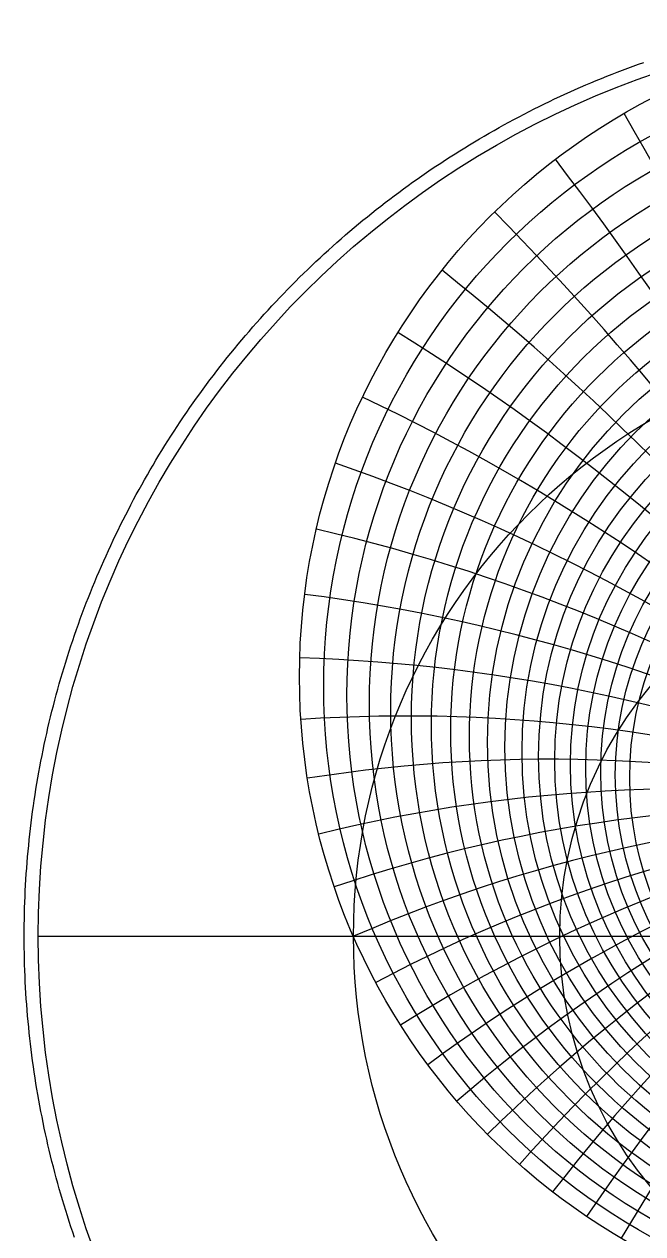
# Model space of a CAD drawing. Header units: millimetres. Extents: x -128 to 128, y -128 to 131.
# Drawn here: x -128 to -42.5, y -41.1 to 126 of the extents above; entities that cross this region are included whole.
import ezdxf

# ---------------------------------------------------------------- set-up
doc = ezdxf.new("R2010")
doc.units = ezdxf.units.MM
for name, color, linetype in [('CUT_OUTER', 1, 'Continuous'), ('ENGRAVE', 7, 'Continuous'), ('ENGRAVE_FINE', 8, 'Continuous')]:
    doc.layers.add(name, color=color, linetype=linetype)

msp = doc.modelspace()

# ---------------------------------------------------------------- linework, layer by layer
at = {"layer": 'CUT_OUTER'}
msp.add_lwpolyline([(-120.99, -41.62), (-121.24, -40.88), (-121.49, -40.14), (-121.74, -39.39), (-121.98, -38.64), (-122.21, -37.89), (-122.44, -37.14), (-122.67, -36.39), (-122.89, -35.64), (-123.1, -34.88), (-123.32, -34.13), (-123.52, -33.37), (-123.72, -32.61), (-123.92, -31.85), (-124.12, -31.09), (-124.3, -30.33), (-124.49, -29.56), (-124.67, -28.8), (-124.84, -28.03), (-125.01, -27.27), (-125.18, -26.5), (-125.34, -25.73), (-125.49, -24.96), (-125.64, -24.19), (-125.79, -23.42), (-125.93, -22.65), (-126.07, -21.87), (-126.2, -21.1), (-126.33, -20.33), (-126.45, -19.55), (-126.57, -18.77), (-126.68, -18), (-126.79, -17.22), (-126.89, -16.44), (-126.99, -15.66), (-127.08, -14.88), (-127.17, -14.1), (-127.25, -13.32), (-127.33, -12.54), (-127.41, -11.76), (-127.48, -10.98), (-127.54, -10.2), (-127.6, -9.41), (-127.66, -8.63), (-127.71, -7.85), (-127.75, -7.06), (-127.8, -6.28), (-127.83, -5.49), (-127.86, -4.71), (-127.89, -3.92), (-127.91, -3.14), (-127.93, -2.36), (-127.94, -1.57), (-127.95, -0.79), (-127.95, 0), (-127.95, 0.79), (-127.94, 1.57), (-127.93, 2.36), (-127.91, 3.14), (-127.89, 3.92), (-127.86, 4.71), (-127.83, 5.49), (-127.8, 6.28), (-127.75, 7.06), (-127.71, 7.85), (-127.66, 8.63), (-127.6, 9.41), (-127.54, 10.2), (-127.48, 10.98), (-127.41, 11.76), (-127.33, 12.54), (-127.25, 13.32), (-127.17, 14.1), (-127.08, 14.88), (-126.99, 15.66), (-126.89, 16.44), (-126.79, 17.22), (-126.68, 18), (-126.57, 18.77), (-126.45, 19.55), (-126.33, 20.33), (-126.2, 21.1), (-126.07, 21.87), (-125.93, 22.65), (-125.79, 23.42), (-125.64, 24.19), (-125.49, 24.96), (-125.34, 25.73), (-125.18, 26.5), (-125.01, 27.27), (-124.84, 28.03), (-124.67, 28.8), (-124.49, 29.56), (-124.3, 30.33), (-124.12, 31.09), (-123.92, 31.85), (-123.72, 32.61), (-123.52, 33.37), (-123.32, 34.13), (-123.1, 34.88), (-122.89, 35.64), (-122.67, 36.39), (-122.44, 37.14), (-122.21, 37.89), (-121.98, 38.64), (-121.74, 39.39), (-121.49, 40.14), (-121.24, 40.88), (-120.99, 41.62), (-120.73, 42.37), (-120.47, 43.11), (-120.2, 43.84), (-119.93, 44.58), (-119.66, 45.32), (-119.38, 46.05), (-119.09, 46.78), (-118.8, 47.51), (-118.51, 48.24), (-118.21, 48.96), (-117.91, 49.69), (-117.6, 50.41), (-117.29, 51.13), (-116.97, 51.85), (-116.65, 52.57), (-116.33, 53.28), (-116, 53.99), (-115.67, 54.71), (-115.33, 55.41), (-114.99, 56.12), (-114.64, 56.83), (-114.29, 57.53), (-113.93, 58.23), (-113.57, 58.93), (-113.21, 59.62), (-112.84, 60.32), (-112.47, 61.01), (-112.09, 61.7), (-111.71, 62.38), (-111.33, 63.07), (-110.94, 63.75), (-110.55, 64.43), (-110.15, 65.1), (-109.75, 65.78), (-109.34, 66.45), (-108.93, 67.12), (-108.52, 67.79), (-108.1, 68.45), (-107.68, 69.11), (-107.25, 69.77), (-106.82, 70.43), (-106.39, 71.09), (-105.95, 71.74), (-105.51, 72.39), (-105.06, 73.03), (-104.61, 73.67), (-104.16, 74.32), (-103.7, 74.95), (-103.24, 75.59), (-102.77, 76.22), (-102.3, 76.85), (-101.83, 77.48), (-101.35, 78.1), (-100.87, 78.72), (-100.38, 79.34), (-99.9, 79.95), (-99.4, 80.56), (-98.91, 81.17), (-98.41, 81.78), (-97.9, 82.38), (-97.4, 82.98), (-96.88, 83.57), (-96.37, 84.17), (-95.85, 84.76), (-95.33, 85.34), (-94.8, 85.93), (-94.28, 86.51), (-93.74, 87.08), (-93.21, 87.66), (-92.67, 88.23), (-92.12, 88.79), (-91.58, 89.36), (-91.03, 89.92), (-90.47, 90.47), (-89.92, 91.03), (-89.36, 91.58), (-88.79, 92.12), (-88.23, 92.67), (-87.66, 93.21), (-87.08, 93.74), (-86.51, 94.28), (-85.93, 94.8), (-85.34, 95.33), (-84.76, 95.85), (-84.17, 96.37), (-83.57, 96.88), (-82.98, 97.4), (-82.38, 97.9), (-81.78, 98.41), (-81.17, 98.91), (-80.56, 99.4), (-79.95, 99.9), (-79.34, 100.38), (-78.72, 100.87), (-78.1, 101.35), (-77.48, 101.83), (-76.85, 102.3), (-76.22, 102.77), (-75.59, 103.24), (-74.95, 103.7), (-74.32, 104.16), (-73.67, 104.61), (-73.03, 105.06), (-72.39, 105.51), (-71.74, 105.95), (-71.09, 106.39), (-70.43, 106.82), (-69.77, 107.25), (-69.11, 107.68), (-68.45, 108.1), (-67.79, 108.52), (-67.12, 108.93), (-66.45, 109.34), (-65.78, 109.75), (-65.1, 110.15), (-64.43, 110.55), (-63.75, 110.94), (-63.07, 111.33), (-62.38, 111.71), (-61.7, 112.09), (-61.01, 112.47), (-60.32, 112.84), (-59.62, 113.21), (-58.93, 113.57), (-58.23, 113.93), (-57.53, 114.29), (-56.83, 114.64), (-56.12, 114.99), (-55.41, 115.33), (-54.71, 115.67), (-53.99, 116), (-53.28, 116.33), (-52.57, 116.65), (-51.85, 116.97), (-51.13, 117.29), (-50.41, 117.6), (-49.69, 117.91), (-48.96, 118.21), (-48.24, 118.51), (-47.51, 118.8), (-46.78, 119.09), (-46.05, 119.38), (-45.32, 119.66), (-44.58, 119.93), (-43.84, 120.2), (-43.11, 120.47), (-42.37, 120.73)], dxfattribs=at)
at = {"layer": 'ENGRAVE'}
msp.add_lwpolyline([(-126, 0), (126, 0)], dxfattribs=at)
for centre, radius in [((0, 0), 126), ((0, 35.86), 89.94), ((0, 30.15), 74.47), ((0, 26.12), 61.56), ((0, 0), 82.48), ((0, 23.21), 50.41), ((0, 0), 53.99)]:
    msp.add_circle(centre, radius, dxfattribs=at)
msp.add_arc((0, -189.69), 206.84, 66.5, 113.5, dxfattribs=at)
msp.add_arc((0, -189.69), 206.84, 66.5, 113.5, dxfattribs=at)
at = {"layer": 'ENGRAVE_FINE'}
for centre, radius in [((0, 34.55), 86.59), ((0, 33.33), 83.38), ((0, 32.19), 80.29), ((0, 31.14), 77.33), ((0, 29.23), 71.71), ((0, 28.38), 69.05), ((0, 27.57), 66.47), ((0, 26.82), 63.98), ((0, 25.46), 59.2), ((0, 24.84), 56.92), ((0, 24.26), 54.69), ((0, 23.72), 52.52), ((0, 22.73), 48.34), ((0, 22.28), 46.32), ((0, 21.85), 44.34)]:
    msp.add_circle(centre, radius, dxfattribs=at)
for centre, radius, start, end in [((-568.3, -189.69), 604.77, 13.18881, 30.10626), ((-568.3, -189.69), 604.77, 13.18881, 30.10626), ((-443.58, -189.69), 489.43, 16.54, 37.365), ((-443.58, -189.69), 489.43, 16.54, 37.365), ((-358.26, -189.69), 413.69, 19.9276, 44.4587), ((-358.26, -189.69), 413.69, 19.9276, 44.4587), ((-295.4, -189.69), 360.62, 23.3592, 51.3668), ((-295.4, -189.69), 360.62, 23.3592, 51.3668), ((-246.51, -189.69), 321.79, 26.8429, 58.0734), ((-246.51, -189.69), 321.79, 26.8429, 58.0734), ((-206.84, -189.69), 292.52, 30.3868, 64.5678), ((-206.84, -189.69), 292.52, 30.3868, 64.5678), ((206.84, -189.69), 292.52, 115.4322, 149.6132), ((206.84, -189.69), 292.52, 115.4322, 149.6132), ((-173.56, -189.69), 270.01, 33.9994, 70.8437), ((-173.56, -189.69), 270.01, 33.9994, 70.8437), ((173.56, -189.69), 270.01, 109.1563, 146.0006), ((173.56, -189.69), 270.01, 109.1563, 146.0006), ((-144.83, -189.69), 252.51, 37.6894, 76.8989), ((-144.83, -189.69), 252.51, 37.6894, 76.8989), ((144.83, -189.69), 252.51, 103.1011, 142.3106), ((144.83, -189.69), 252.51, 103.1011, 142.3106), ((-119.42, -189.69), 238.84, 41.4661, 82.7346), ((-119.42, -189.69), 238.84, 41.4661, 82.7346), ((119.42, -189.69), 238.84, 97.2654, 138.5339), ((119.42, -189.69), 238.84, 97.2654, 138.5339), ((-96.45, -189.69), 228.23, 45.3388, 88.355), ((-96.45, -189.69), 228.23, 45.3388, 88.355), ((96.45, -189.69), 228.23, 91.645, 134.6612), ((96.45, -189.69), 228.23, 91.645, 134.6612), ((-75.28, -189.69), 220.12, 49.3175, 93.7663), ((-75.28, -189.69), 220.12, 49.3175, 93.7663), ((75.28, -189.69), 220.12, 86.2337, 130.6825), ((75.28, -189.69), 220.12, 86.2337, 130.6825), ((-55.42, -189.69), 214.14, 53.4123, 98.9767), ((-55.42, -189.69), 214.14, 53.4123, 98.9767), ((55.42, -189.69), 214.14, 81.0233, 126.5877), ((55.42, -189.69), 214.14, 81.0233, 126.5877), ((-36.47, -189.69), 210.03, 57.6337, 103.9956), ((-36.47, -189.69), 210.03, 57.6337, 103.9956), ((36.47, -189.69), 210.03, 76.0044, 122.3663), ((36.47, -189.69), 210.03, 76.0044, 122.3663), ((-18.1, -189.69), 207.63, 61.9926, 108.8331), ((-18.1, -189.69), 207.63, 61.9926, 108.8331), ((18.1, -189.69), 207.63, 71.1669, 118.0074), ((18.1, -189.69), 207.63, 71.1669, 118.0074)]:
    msp.add_arc(centre, radius, start, end, dxfattribs=at)

doc.saveas('drawing.dxf')
